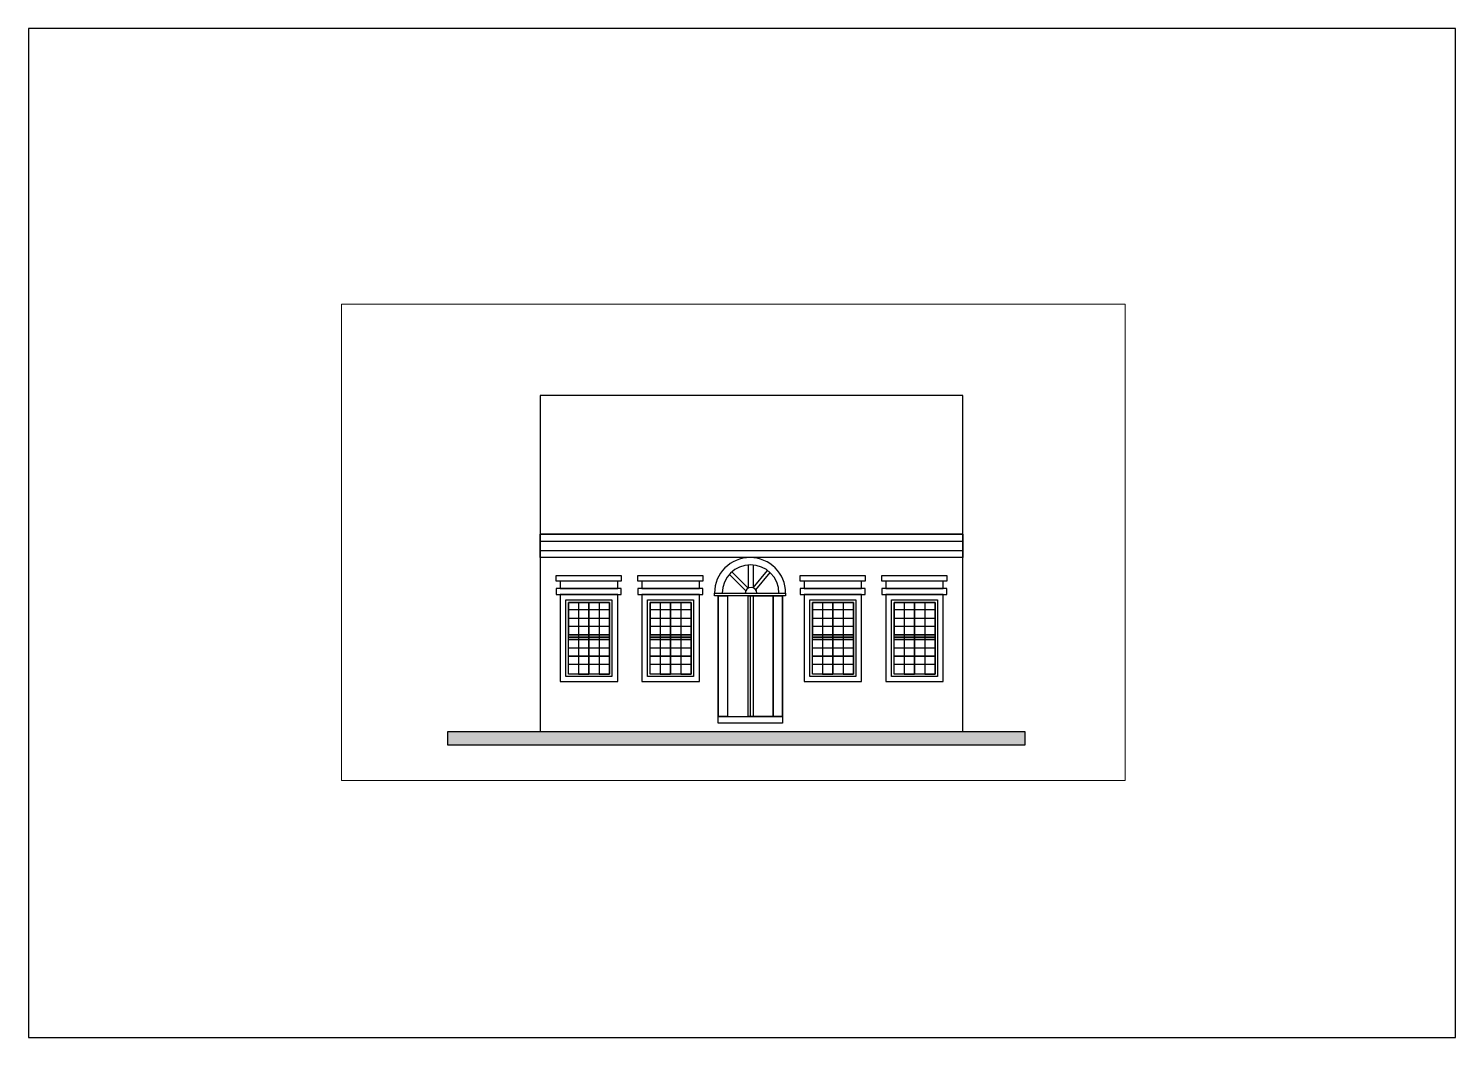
# Paper-space layout 'Layout1' of a CAD drawing. Header units: millimetres. Extents: x 21 to 318, y 103 to 313.
# The model-space entities are those that its viewports show. They can reach past a viewport. Long polylines and large blocks are cut down to what shows.
import ezdxf

# ---------------------------------------------------------------- set-up
doc = ezdxf.new("R2010")
doc.units = ezdxf.units.MM
for name, color, linetype, lineweight in [('A-ALV-___-___-EXI', 250, 'Continuous', 25), ('A-BAS-___-___-EXI', 250, 'Continuous', 25), ('A-COB-___-___-EXI', 250, 'Continuous', 25), ('A-JAN-___-___-EXI', 250, 'Continuous', 25), ('A-POR-___-___-EXI', 250, 'Continuous', 25)]:
    doc.layers.add(name, color=color, linetype=linetype, lineweight=lineweight)

# ---------------------------------------------------------------- blocks, each defined once
blk = doc.blocks.new('A4 HORIZONTAL - A4-22900550-Não nomeada')
at = {"layer": 'A-BAS-___-___-EXI'}
for p, q in [((317.79, 313), (20.79, 313)), ((20.79, 313), (20.79, 103)), ((317.79, 103), (317.79, 313)), ((20.79, 103), (317.79, 103))]:
    blk.add_line(p, q, dxfattribs=at)

msp = doc.modelspace()

# ---------------------------------------------------------------- hatches: boundary and pattern name
at = {"layer": 'A-BAS-___-___-EXI', "true_color": 0xcb9898}
msp.add_hatch(color=253, dxfattribs=at).paths.add_polyline_path([(20885, 487), (20885, 759), (8858, 759), (8858, 487)])

# ---------------------------------------------------------------- linework, layer by layer
at = {"layer": 'A-ALV-___-___-EXI'}
for p, q in [((10785, 7759), (10785, 759)), ((19585, 759), (19585, 7759))]:
    msp.add_line(p, q, dxfattribs=at)
at = {"layer": 'A-BAS-___-___-EXI'}
msp.add_lwpolyline([(20885, 759), (8858, 759), (8858, 487), (20885, 487)], close=True, dxfattribs=at)
at = {"layer": 'A-COB-___-___-EXI'}
for p, q in [((19585, 7759), (10785, 7759)), ((10785, 4870), (19585, 4870)), ((10785, 4387), (10785, 4870)), ((19585, 4870), (19585, 4387)), ((19585, 4387), (10785, 4387))]:
    msp.add_line(p, q, dxfattribs=at)
for points in [[(19585, 4727), (19585, 4870), (10785, 4870), (10785, 4727)], [(10785, 4387), (10785, 4533), (19585, 4533), (19585, 4387)]]:
    msp.add_lwpolyline(points, close=True, dxfattribs=at)
at = {"layer": 'A-JAN-___-___-EXI'}
for p, q in [((11378, 3448), (12228, 3448)), ((11378, 1958), (11378, 3448)), ((12228, 3448), (11378, 3448)), ((11378, 3448), (11378, 2775)), ((11378, 3448), (11798, 3448)), ((11378, 1958), (11378, 3448)), ((11798, 3448), (12228, 3448)), ((11798, 1958), (11798, 3448)), ((11798, 3448), (11798, 1958)), ((11798, 3448), (12228, 3448)), ((11798, 1958), (11798, 3448)), ((12228, 3448), (12228, 1958)), ((12228, 3121), (12228, 3448)), ((13078, 3448), (13928, 3448)), ((13078, 1958), (13078, 3448)), ((13928, 3448), (13078, 3448)), ((13078, 3448), (13078, 2775)), ((13078, 3448), (13498, 3448)), ((13078, 1958), (13078, 3448)), ((13498, 3448), (13928, 3448)), ((13498, 1958), (13498, 3448)), ((13498, 3448), (13498, 1958)), ((13498, 3448), (13928, 3448)), ((13498, 1958), (13498, 3448)), ((13928, 3448), (13928, 1958)), ((13928, 3121), (13928, 3448)), ((16456, 3448), (17306, 3448)), ((16456, 1958), (16456, 3448)), ((17306, 3448), (16456, 3448)), ((16456, 3448), (16456, 2775)), ((16456, 3448), (16876, 3448)), ((16456, 1958), (16456, 3448)), ((16876, 3448), (17306, 3448)), ((16876, 1958), (16876, 3448)), ((16876, 3448), (16876, 1958)), ((16876, 3448), (17306, 3448)), ((16876, 1958), (16876, 3448)), ((17306, 3448), (17306, 1958)), ((17306, 3121), (17306, 3448)), ((18156, 3448), (19006, 3448)), ((18156, 1958), (18156, 3448)), ((19006, 3448), (18156, 3448)), ((18156, 3448), (18156, 2775)), ((18156, 3448), (18576, 3448)), ((18156, 1958), (18156, 3448)), ((18576, 3448), (19006, 3448)), ((18576, 1958), (18576, 3448)), ((18576, 3448), (18576, 1958)), ((18576, 3448), (19006, 3448)), ((18576, 1958), (18576, 3448)), ((19006, 3448), (19006, 1958)), ((19006, 3121), (19006, 3448)), ((11378, 2775), (11378, 3121)), ((11378, 3121), (12228, 3121)), ((13078, 2775), (13078, 3121)), ((13078, 3121), (13928, 3121)), ((16456, 2775), (16456, 3121)), ((16456, 3121), (17306, 3121)), ((18156, 2775), (18156, 3121)), ((18156, 3121), (19006, 3121)), ((11378, 2775), (12228, 2775)), ((11378, 2728), (11378, 2775)), ((12228, 2728), (11378, 2728)), ((11378, 2728), (12228, 2728)), ((11378, 2678), (11378, 2728)), ((12228, 2678), (11378, 2678)), ((11378, 2678), (12228, 2678)), ((11378, 1958), (11378, 2678)), ((11378, 2678), (12228, 2678)), ((11378, 2160), (11378, 2678)), ((11378, 2678), (12228, 2678)), ((11378, 2333), (11378, 2678)), ((12228, 2775), (12228, 2728)), ((12228, 2728), (12228, 2678)), ((12228, 2678), (12228, 1958)), ((12228, 2678), (12228, 2160)), ((12228, 2678), (12228, 2333)), ((13078, 2775), (13928, 2775)), ((13078, 2728), (13078, 2775)), ((13928, 2728), (13078, 2728)), ((13078, 2728), (13928, 2728)), ((13078, 2678), (13078, 2728)), ((13928, 2678), (13078, 2678)), ((13078, 2678), (13928, 2678)), ((13078, 1958), (13078, 2678)), ((13078, 2678), (13928, 2678)), ((13078, 2160), (13078, 2678)), ((13078, 2678), (13928, 2678)), ((13078, 2333), (13078, 2678)), ((13928, 2775), (13928, 2728)), ((13928, 2728), (13928, 2678)), ((13928, 2678), (13928, 1958)), ((13928, 2678), (13928, 2160)), ((13928, 2678), (13928, 2333)), ((16456, 2775), (17306, 2775)), ((16456, 2728), (16456, 2775)), ((17306, 2728), (16456, 2728)), ((16456, 2728), (17306, 2728)), ((16456, 2678), (16456, 2728)), ((17306, 2678), (16456, 2678)), ((16456, 2678), (17306, 2678)), ((16456, 1958), (16456, 2678)), ((16456, 2678), (17306, 2678)), ((16456, 2160), (16456, 2678)), ((16456, 2678), (17306, 2678)), ((16456, 2333), (16456, 2678)), ((17306, 2775), (17306, 2728)), ((17306, 2728), (17306, 2678)), ((17306, 2678), (17306, 1958)), ((17306, 2678), (17306, 2160)), ((17306, 2678), (17306, 2333)), ((18156, 2775), (19006, 2775)), ((18156, 2728), (18156, 2775)), ((19006, 2728), (18156, 2728)), ((18156, 2728), (19006, 2728)), ((18156, 2678), (18156, 2728)), ((19006, 2678), (18156, 2678)), ((18156, 2678), (19006, 2678)), ((18156, 1958), (18156, 2678)), ((18156, 2678), (19006, 2678)), ((18156, 2160), (18156, 2678)), ((18156, 2678), (19006, 2678)), ((18156, 2333), (18156, 2678)), ((19006, 2775), (19006, 2728)), ((19006, 2728), (19006, 2678)), ((19006, 2678), (19006, 1958)), ((19006, 2678), (19006, 2160)), ((19006, 2678), (19006, 2333)), ((11378, 2333), (12228, 2333)), ((11378, 1958), (11378, 2333)), ((12228, 2333), (11378, 2333)), ((12228, 2160), (11378, 2160)), ((12228, 2333), (12228, 1958)), ((13078, 2333), (13928, 2333)), ((13078, 1958), (13078, 2333)), ((13928, 2333), (13078, 2333)), ((13928, 2160), (13078, 2160)), ((13928, 2333), (13928, 1958)), ((16456, 2333), (17306, 2333)), ((16456, 1958), (16456, 2333)), ((17306, 2333), (16456, 2333)), ((17306, 2160), (16456, 2160)), ((17306, 2333), (17306, 1958)), ((18156, 2333), (19006, 2333)), ((18156, 1958), (18156, 2333)), ((19006, 2333), (18156, 2333)), ((19006, 2160), (18156, 2160)), ((19006, 2333), (19006, 1958)), ((12228, 1958), (11378, 1958)), ((12228, 1958), (11378, 1958)), ((12228, 1958), (11378, 1958)), ((11798, 1958), (11378, 1958)), ((12228, 1958), (11798, 1958)), ((12228, 1958), (11798, 1958)), ((13928, 1958), (13078, 1958)), ((13928, 1958), (13078, 1958)), ((13928, 1958), (13078, 1958)), ((13498, 1958), (13078, 1958)), ((13928, 1958), (13498, 1958)), ((13928, 1958), (13498, 1958)), ((17306, 1958), (16456, 1958)), ((17306, 1958), (16456, 1958)), ((17306, 1958), (16456, 1958)), ((16876, 1958), (16456, 1958)), ((17306, 1958), (16876, 1958)), ((17306, 1958), (16876, 1958)), ((19006, 1958), (18156, 1958)), ((19006, 1958), (18156, 1958)), ((19006, 1958), (18156, 1958)), ((18576, 1958), (18156, 1958)), ((19006, 1958), (18576, 1958)), ((19006, 1958), (18576, 1958))]:
    msp.add_line(p, q, dxfattribs=at)
for points in [[(11121, 3893), (11121, 4013), (12471, 4013), (12471, 3893)], [(12401, 3741), (12401, 3893), (11206, 3893), (11206, 3741)], [(12821, 3893), (12821, 4013), (14171, 4013), (14171, 3893)], [(14101, 3741), (14101, 3893), (12906, 3893), (12906, 3741)], [(16199, 3893), (16199, 4013), (17549, 4013), (17549, 3893)], [(17479, 3741), (17479, 3893), (16284, 3893), (16284, 3741)], [(17899, 3893), (17899, 4013), (19249, 4013), (19249, 3893)], [(19179, 3741), (19179, 3893), (17984, 3893), (17984, 3741)], [(11121, 3741), (11121, 3617), (12471, 3617), (12471, 3741)], [(11206, 3617), (11206, 1805), (12401, 1805), (12401, 3617)], [(12821, 3741), (12821, 3617), (14171, 3617), (14171, 3741)], [(12906, 3617), (12906, 1805), (14101, 1805), (14101, 3617)], [(16199, 3741), (16199, 3617), (17549, 3617), (17549, 3741)], [(16284, 3617), (16284, 1805), (17479, 1805), (17479, 3617)], [(17899, 3741), (17899, 3617), (19249, 3617), (19249, 3741)], [(17984, 3617), (17984, 1805), (19179, 1805), (19179, 3617)], [(12281, 3507), (12281, 1907), (11321, 1907), (11321, 3507)], [(11378, 2948), (11378, 3448), (12228, 3448), (12228, 2948)], [(12228, 3121), (12228, 2775), (11378, 2775), (12228, 2775), (12228, 3448), (12228, 1958), (12228, 3448), (11378, 3448), (11378, 3121)], [(11378, 3294), (11378, 3121), (12228, 3121), (12228, 3294)], [(11583, 3448), (11583, 1958), (11798, 1958), (11798, 3448)], [(12228, 1958), (12228, 3448), (12013, 3448), (12013, 1958)], [(13981, 3507), (13981, 1907), (13021, 1907), (13021, 3507)], [(13078, 2948), (13078, 3448), (13928, 3448), (13928, 2948)], [(13928, 3121), (13928, 2775), (13078, 2775), (13928, 2775), (13928, 3448), (13928, 1958), (13928, 3448), (13078, 3448), (13078, 3121)], [(13078, 3294), (13078, 3121), (13928, 3121), (13928, 3294)], [(13283, 3448), (13283, 1958), (13498, 1958), (13498, 3448)], [(13928, 1958), (13928, 3448), (13713, 3448), (13713, 1958)], [(17359, 3507), (17359, 1907), (16399, 1907), (16399, 3507)], [(16456, 2948), (16456, 3448), (17306, 3448), (17306, 2948)], [(17306, 3121), (17306, 2775), (16456, 2775), (17306, 2775), (17306, 3448), (17306, 1958), (17306, 3448), (16456, 3448), (16456, 3121)], [(16456, 3294), (16456, 3121), (17306, 3121), (17306, 3294)], [(16661, 3448), (16661, 1958), (16876, 1958), (16876, 3448)], [(17306, 1958), (17306, 3448), (17091, 3448), (17091, 1958)], [(19059, 3507), (19059, 1907), (18099, 1907), (18099, 3507)], [(18156, 2948), (18156, 3448), (19006, 3448), (19006, 2948)], [(19006, 3121), (19006, 2775), (18156, 2775), (19006, 2775), (19006, 3448), (19006, 1958), (19006, 3448), (18156, 3448), (18156, 3121)], [(18156, 3294), (18156, 3121), (19006, 3121), (19006, 3294)], [(18361, 3448), (18361, 1958), (18576, 1958), (18576, 3448)], [(19006, 1958), (19006, 3448), (18791, 3448), (18791, 1958)], [(11378, 2333), (11378, 2506), (12228, 2506), (12228, 2333)], [(13078, 2333), (13078, 2506), (13928, 2506), (13928, 2333)], [(16456, 2333), (16456, 2506), (17306, 2506), (17306, 2333)], [(18156, 2333), (18156, 2506), (19006, 2506), (19006, 2333)]]:
    msp.add_lwpolyline(points, close=True, dxfattribs=at)
at = {"layer": 'A-POR-___-___-EXI'}
for p, q in [((15068, 3694), (14726, 4036)), ((15274, 3716), (15573, 4073)), ((14417, 3645), (15897, 3645)), ((14417, 3588), (14417, 3645)), ((15897, 3588), (14417, 3588)), ((15897, 3588), (14417, 3588)), ((15897, 3645), (15897, 3588)), ((14494, 1077), (15834, 1077)), ((14494, 937), (14494, 1077)), ((15834, 937), (14494, 937)), ((15834, 1077), (15834, 937))]:
    msp.add_line(p, q, dxfattribs=at)
msp.add_lwpolyline([(15897, 3645, 1), (14417, 3645)], format="xyb", close=True, dxfattribs=at)
for points in [[(15118, 4232), (15118, 3749), (14778, 4088)], [(15219, 4232), (15219, 3757), (15521, 4117)]]:
    msp.add_lwpolyline(points, dxfattribs=at)
for points in [[(14494, 1077), (14494, 3588), (14688, 3588), (14688, 1077)], [(15834, 1077), (15834, 3588), (14494, 3588), (14494, 1077)], [(15219, 3588), (15219, 1077), (15118, 1077), (15118, 3588)], [(15639, 3588), (15639, 1077), (15164, 1077), (15164, 3588)], [(15834, 3588), (15834, 1077), (15639, 1077), (15639, 3588)]]:
    msp.add_lwpolyline(points, close=True, dxfattribs=at)
for centre, radius in [((15167, 3645), 590), ((15177, 3645), 120)]:
    msp.add_arc(centre, radius, 0, 180, dxfattribs=at)

psp = doc.layouts.get("Layout1")

# ---------------------------------------------------------------- block references
at = {"layer": 'A-ALV-___-___-EXI'}
psp.add_blockref('A4 HORIZONTAL - A4-22900550-Não nomeada', (0, 0), dxfattribs=at)

# ---------------------------------------------------------------- viewports
at = {"layer": 'A-COB-___-___-EXI'}
psp.add_viewport(center=(167.48, 206.07), size=(163.13, 99.1124), view_center_point=(14807.36, 4703.44), view_height=9911.2424, dxfattribs=at)

doc.saveas('drawing.dxf')
